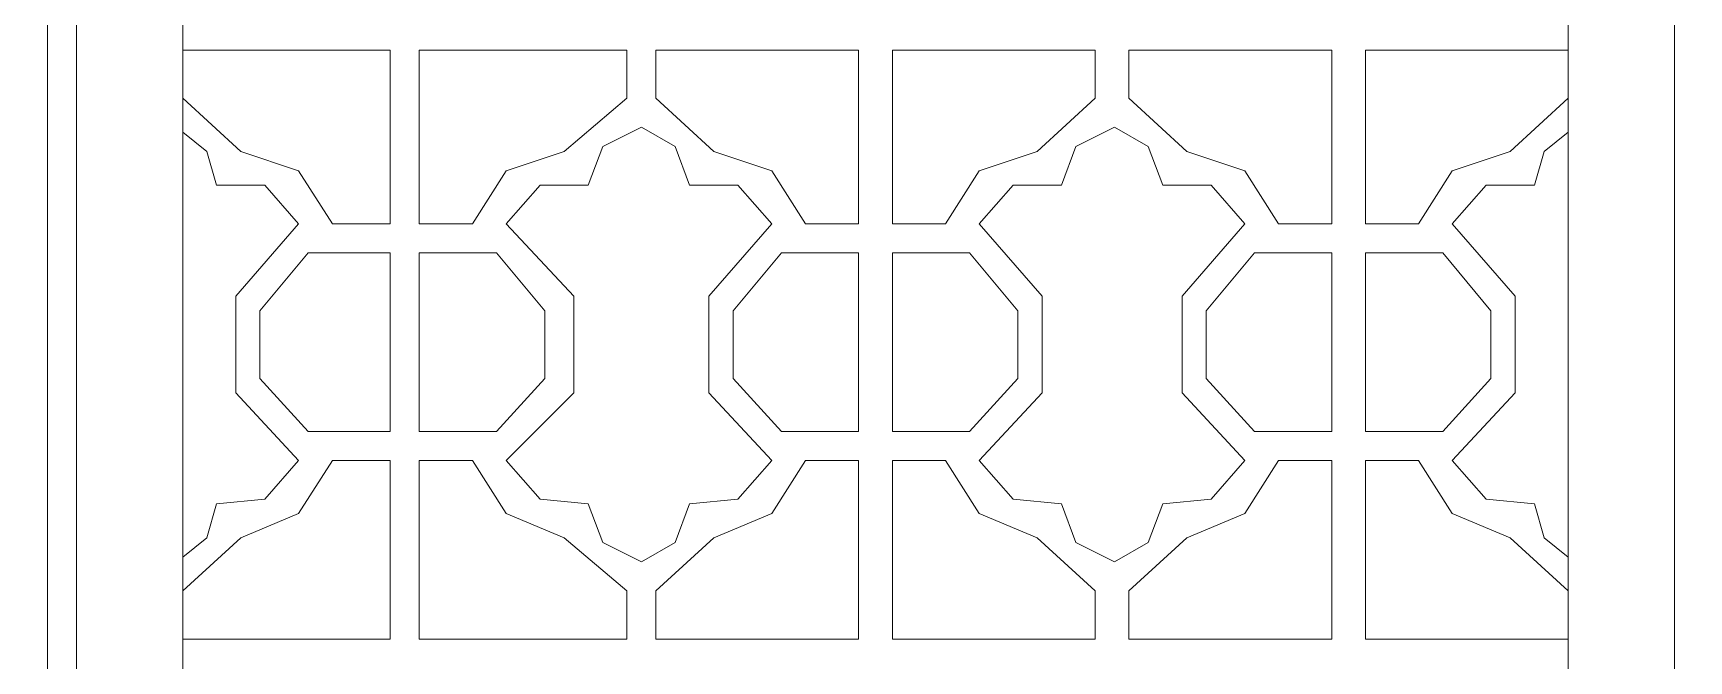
# Model space of a CAD drawing. Header units: centimetres. Extents: x -9.2 to 10.9, y -11.6 to 10.5.
# Drawn here: x -2.19 to 3.8, y -7.11 to -4.84 of the extents above; entities that cross this region are included whole.
import ezdxf

# ---------------------------------------------------------------- set-up
doc = ezdxf.new("R2010")
doc.units = ezdxf.units.CM
doc.header["$MEASUREMENT"] = 0
doc.layers.add('layer 1', color=7, linetype='Continuous')

msp = doc.modelspace()

# ---------------------------------------------------------------- linework, layer by layer
at = {"layer": 'layer 1', "color": 250, "lineweight": 0}
for points, knots in [([(-9.19759, 10.45281), (-9.19759, 10.45281), (10.90362, 10.45281), (10.90362, 10.45281), (10.90362, 10.45281), (10.90362, 10.45281), (10.90362, -11.56967), (10.90362, -11.56967), (10.90362, -11.56967), (10.90362, -11.56967), (-9.19759, -11.56967), (-9.19759, -11.56967), (-9.19759, -11.56967), (-9.19759, -11.56967), (-9.19759, 10.45281), (-9.19759, 10.45281)], [0, 0, 0, 0, 0.25, 0.25, 0.25, 0.25, 0.5, 0.5, 0.5, 0.5, 0.75, 0.75, 0.75, 0.75, 1, 1, 1, 1]), ([(-8.98821, 10.2432), (-8.98821, 10.2432), (10.69401, 10.2432), (10.69401, 10.2432), (10.69401, 10.2432), (10.69401, 10.2432), (10.69401, -11.36006), (10.69401, -11.36006), (10.69401, -11.36006), (10.69401, -11.36006), (-8.98821, -11.36006), (-8.98821, -11.36006), (-8.98821, -11.36006), (-8.98821, -11.36006), (-8.98821, 10.2432), (-8.98821, 10.2432)], [0, 0, 0, 0, 0.25, 0.25, 0.25, 0.25, 0.5, 0.5, 0.5, 0.5, 0.75, 0.75, 0.75, 0.75, 1, 1, 1, 1]), ([(-8.34187, 9.59709), (-8.34187, 9.59709), (10.0479, 9.59709), (10.0479, 9.59709), (10.0479, 9.59709), (10.0479, 9.59709), (10.0479, -10.71372), (10.0479, -10.71372), (10.0479, -10.71372), (10.0479, -10.71372), (-8.34187, -10.71372), (-8.34187, -10.71372), (-8.34187, -10.71372), (-8.34187, -10.71372), (-8.34187, 9.59709), (-8.34187, 9.59709)], [0, 0, 0, 0, 0.25, 0.25, 0.25, 0.25, 0.5, 0.5, 0.5, 0.5, 0.75, 0.75, 0.75, 0.75, 1, 1, 1, 1]), ([(-2.14223, -10.50434), (-2.14223, -10.50434), (-2.14223, 9.38748), (-2.14223, 9.38748), (-2.14223, 9.38748), (-2.14223, 9.38748), (-8.13249, 9.38748), (-8.13249, 9.38748), (-8.13249, 9.38748), (-8.13249, 9.38748), (-8.13249, -10.50434), (-8.13249, -10.50434), (-8.13249, -10.50434), (-8.13249, -10.50434), (-2.14223, -10.50434), (-2.14223, -10.50434)], [0, 0, 0, 0, 0.25, 0.25, 0.25, 0.25, 0.5, 0.5, 0.5, 0.5, 0.75, 0.75, 0.75, 0.75, 1, 1, 1, 1]), ([(-2.14223, -10.50434), (-2.14223, -10.50434), (-2.14223, 9.38748), (-2.14223, 9.38748), (-2.14223, 9.38748), (-2.14223, 9.38748), (3.84803, 9.38748), (3.84803, 9.38748), (3.84803, 9.38748), (3.84803, 9.38748), (3.84803, -10.50434), (3.84803, -10.50434), (3.84803, -10.50434), (3.84803, -10.50434), (-2.14223, -10.50434), (-2.14223, -10.50434)], [0, 0, 0, 0, 0.25, 0.25, 0.25, 0.25, 0.5, 0.5, 0.5, 0.5, 0.75, 0.75, 0.75, 0.75, 1, 1, 1, 1]), ([(3.74322, -10.39953), (3.74322, -10.39953), (-2.03742, -10.39953), (-2.03742, -10.39953), (-2.03742, -10.39953), (-2.03742, -10.39953), (-2.03742, 9.28268), (-2.03742, 9.28268), (-2.03742, 9.28268), (-2.03742, 9.28268), (3.74322, 9.28268), (3.74322, 9.28268), (3.74322, 9.28268), (3.74322, 9.28268), (3.74322, -10.39953), (3.74322, -10.39953)], [0, 0, 0, 0, 0.25, 0.25, 0.25, 0.25, 0.5, 0.5, 0.5, 0.5, 0.75, 0.75, 0.75, 0.75, 1, 1, 1, 1]), ([(-1.65321, -1.1435), (-1.65321, -1.1435), (-1.65321, 7.08222), (-1.65321, 7.08222), (-1.65321, 7.08222), (-1.65321, 7.08222), (3.35901, 7.08222), (3.35901, 7.08222), (3.35901, 7.08222), (3.35901, 7.08222), (3.35901, -1.1435), (3.35901, -1.1435), (3.35901, -1.1435), (3.35901, -1.1435), (3.35901, -10.03283), (3.35901, -10.03283), (3.35901, -10.03283), (3.35901, -10.03283), (-1.65321, -10.03283), (-1.65321, -10.03283), (-1.65321, -10.03283), (-1.65321, -10.03283), (-1.65321, -1.1435), (-1.65321, -1.1435)], [0, 0, 0, 0, 0.1666667, 0.1666667, 0.1666667, 0.1666667, 0.3333333, 0.3333333, 0.3333333, 0.3333333, 0.5, 0.5, 0.5, 0.5, 0.6666667, 0.6666667, 0.6666667, 0.6666667, 0.8333333, 0.8333333, 0.8333333, 0.8333333, 1, 1, 1, 1]), ([(-1.65321, -4.89829), (-1.65321, -4.89829), (-0.9023, -4.89829), (-0.9023, -4.89829), (-0.9023, -4.89829), (-0.9023, -4.89829), (-0.9023, -5.5269), (-0.9023, -5.5269), (-0.9023, -5.5269), (-0.9023, -5.5269), (-1.11169, -5.5269), (-1.11169, -5.5269), (-1.11169, -5.5269), (-1.11169, -5.5269), (-1.234, -5.33479), (-1.234, -5.33479), (-1.234, -5.33479), (-1.234, -5.33479), (-1.4436, -5.265), (-1.4436, -5.265), (-1.4436, -5.265), (-1.4436, -5.265), (-1.65321, -5.07289), (-1.65321, -5.07289)], [0, 0, 0, 0, 0.1666667, 0.1666667, 0.1666667, 0.1666667, 0.3333333, 0.3333333, 0.3333333, 0.3333333, 0.5, 0.5, 0.5, 0.5, 0.6666667, 0.6666667, 0.6666667, 0.6666667, 0.8333333, 0.8333333, 0.8333333, 0.8333333, 1, 1, 1, 1]), ([(3.35901, -4.89829), (3.35901, -4.89829), (2.6256, -4.89829), (2.6256, -4.89829), (2.6256, -4.89829), (2.6256, -4.89829), (2.6256, -5.5269), (2.6256, -5.5269), (2.6256, -5.5269), (2.6256, -5.5269), (2.81771, -5.5269), (2.81771, -5.5269)], [0, 0, 0, 0, 0.3333333, 0.3333333, 0.3333333, 0.3333333, 0.6666667, 0.6666667, 0.6666667, 0.6666667, 1, 1, 1, 1]), ([(-1.234, -5.5269), (-1.234, -5.5269), (-1.35631, -5.38731), (-1.35631, -5.38731), (-1.35631, -5.38731), (-1.35631, -5.38731), (-1.5309, -5.38731), (-1.5309, -5.38731), (-1.5309, -5.38731), (-1.5309, -5.38731), (-1.56591, -5.265), (-1.56591, -5.265), (-1.56591, -5.265), (-1.56591, -5.265), (-1.65321, -5.1952), (-1.65321, -5.1952)], [0, 0, 0, 0, 0.25, 0.25, 0.25, 0.25, 0.5, 0.5, 0.5, 0.5, 0.75, 0.75, 0.75, 0.75, 1, 1, 1, 1]), ([(0.00593, -5.1777), (0.00593, -5.1777), (-0.13388, -5.24749), (-0.13388, -5.24749), (-0.13388, -5.24749), (-0.13388, -5.24749), (-0.18617, -5.38731), (-0.18617, -5.38731)], [0, 0, 0, 0, 0.5, 0.5, 0.5, 0.5, 1, 1, 1, 1]), ([(0.18053, -5.38731), (0.18053, -5.38731), (0.12824, -5.24749), (0.12824, -5.24749), (0.12824, -5.24749), (0.12824, -5.24749), (0.00593, -5.1777), (0.00593, -5.1777)], [0, 0, 0, 0, 0.5, 0.5, 0.5, 0.5, 1, 1, 1, 1]), ([(1.71737, -5.1777), (1.71737, -5.1777), (1.57778, -5.24749), (1.57778, -5.24749), (1.57778, -5.24749), (1.57778, -5.24749), (1.52527, -5.38731), (1.52527, -5.38731)], [0, 0, 0, 0, 0.5, 0.5, 0.5, 0.5, 1, 1, 1, 1]), ([(1.89197, -5.38731), (1.89197, -5.38731), (1.83968, -5.24749), (1.83968, -5.24749), (1.83968, -5.24749), (1.83968, -5.24749), (1.71737, -5.1777), (1.71737, -5.1777)], [0, 0, 0, 0, 0.5, 0.5, 0.5, 0.5, 1, 1, 1, 1]), ([(3.35901, -5.1952), (3.35901, -5.1952), (3.27171, -5.265), (3.27171, -5.265), (3.27171, -5.265), (3.27171, -5.265), (3.2367, -5.38731), (3.2367, -5.38731)], [0, 0, 0, 0, 0.5, 0.5, 0.5, 0.5, 1, 1, 1, 1]), ([(-0.27347, -5.265), (-0.27347, -5.265), (-0.48308, -5.33479), (-0.48308, -5.33479), (-0.48308, -5.33479), (-0.48308, -5.33479), (-0.60539, -5.5269), (-0.60539, -5.5269)], [0, 0, 0, 0, 0.5, 0.5, 0.5, 0.5, 1, 1, 1, 1]), ([(0.59975, -5.5269), (0.59975, -5.5269), (0.47744, -5.33479), (0.47744, -5.33479), (0.47744, -5.33479), (0.47744, -5.33479), (0.26783, -5.265), (0.26783, -5.265)], [0, 0, 0, 0, 0.5, 0.5, 0.5, 0.5, 1, 1, 1, 1]), ([(1.43797, -5.265), (1.43797, -5.265), (1.22836, -5.33479), (1.22836, -5.33479), (1.22836, -5.33479), (1.22836, -5.33479), (1.10605, -5.5269), (1.10605, -5.5269)], [0, 0, 0, 0, 0.5, 0.5, 0.5, 0.5, 1, 1, 1, 1]), ([(2.31119, -5.5269), (2.31119, -5.5269), (2.18888, -5.33479), (2.18888, -5.33479), (2.18888, -5.33479), (2.18888, -5.33479), (1.97927, -5.265), (1.97927, -5.265)], [0, 0, 0, 0, 0.5, 0.5, 0.5, 0.5, 1, 1, 1, 1]), ([(3.1494, -5.265), (3.1494, -5.265), (2.9398, -5.33479), (2.9398, -5.33479), (2.9398, -5.33479), (2.9398, -5.33479), (2.81771, -5.5269), (2.81771, -5.5269)], [0, 0, 0, 0, 0.5, 0.5, 0.5, 0.5, 1, 1, 1, 1]), ([(-0.18617, -5.38731), (-0.18617, -5.38731), (-0.36077, -5.38731), (-0.36077, -5.38731), (-0.36077, -5.38731), (-0.36077, -5.38731), (-0.48308, -5.5269), (-0.48308, -5.5269)], [0, 0, 0, 0, 0.5, 0.5, 0.5, 0.5, 1, 1, 1, 1]), ([(0.47744, -5.5269), (0.47744, -5.5269), (0.35513, -5.38731), (0.35513, -5.38731), (0.35513, -5.38731), (0.35513, -5.38731), (0.18053, -5.38731), (0.18053, -5.38731)], [0, 0, 0, 0, 0.5, 0.5, 0.5, 0.5, 1, 1, 1, 1]), ([(1.52527, -5.38731), (1.52527, -5.38731), (1.35067, -5.38731), (1.35067, -5.38731), (1.35067, -5.38731), (1.35067, -5.38731), (1.22836, -5.5269), (1.22836, -5.5269)], [0, 0, 0, 0, 0.5, 0.5, 0.5, 0.5, 1, 1, 1, 1]), ([(2.18888, -5.5269), (2.18888, -5.5269), (2.0668, -5.38731), (2.0668, -5.38731), (2.0668, -5.38731), (2.0668, -5.38731), (1.89197, -5.38731), (1.89197, -5.38731)], [0, 0, 0, 0, 0.5, 0.5, 0.5, 0.5, 1, 1, 1, 1]), ([(3.2367, -5.38731), (3.2367, -5.38731), (3.0621, -5.38731), (3.0621, -5.38731), (3.0621, -5.38731), (3.0621, -5.38731), (2.9398, -5.5269), (2.9398, -5.5269)], [0, 0, 0, 0, 0.5, 0.5, 0.5, 0.5, 1, 1, 1, 1]), ([(-1.234, -5.5269), (-1.234, -5.5269), (-1.46111, -5.78902), (-1.46111, -5.78902), (-1.46111, -5.78902), (-1.46111, -5.78902), (-1.46111, -6.13822), (-1.46111, -6.13822), (-1.46111, -6.13822), (-1.46111, -6.13822), (-1.234, -6.38261), (-1.234, -6.38261)], [0, 0, 0, 0, 0.3333333, 0.3333333, 0.3333333, 0.3333333, 0.6666667, 0.6666667, 0.6666667, 0.6666667, 1, 1, 1, 1]), ([(-0.48308, -6.38261), (-0.48308, -6.38261), (-0.23869, -6.13822), (-0.23869, -6.13822), (-0.23869, -6.13822), (-0.23869, -6.13822), (-0.23869, -5.78902), (-0.23869, -5.78902), (-0.23869, -5.78902), (-0.23869, -5.78902), (-0.48308, -5.5269), (-0.48308, -5.5269)], [0, 0, 0, 0, 0.3333333, 0.3333333, 0.3333333, 0.3333333, 0.6666667, 0.6666667, 0.6666667, 0.6666667, 1, 1, 1, 1]), ([(0.47744, -5.5269), (0.47744, -5.5269), (0.25033, -5.78902), (0.25033, -5.78902), (0.25033, -5.78902), (0.25033, -5.78902), (0.25033, -6.13822), (0.25033, -6.13822), (0.25033, -6.13822), (0.25033, -6.13822), (0.47744, -6.38261), (0.47744, -6.38261)], [0, 0, 0, 0, 0.3333333, 0.3333333, 0.3333333, 0.3333333, 0.6666667, 0.6666667, 0.6666667, 0.6666667, 1, 1, 1, 1]), ([(1.22836, -6.38261), (1.22836, -6.38261), (1.45547, -6.13822), (1.45547, -6.13822), (1.45547, -6.13822), (1.45547, -6.13822), (1.45547, -5.78902), (1.45547, -5.78902), (1.45547, -5.78902), (1.45547, -5.78902), (1.22836, -5.5269), (1.22836, -5.5269)], [0, 0, 0, 0, 0.3333333, 0.3333333, 0.3333333, 0.3333333, 0.6666667, 0.6666667, 0.6666667, 0.6666667, 1, 1, 1, 1]), ([(2.18888, -5.5269), (2.18888, -5.5269), (1.96199, -5.78902), (1.96199, -5.78902), (1.96199, -5.78902), (1.96199, -5.78902), (1.96199, -6.13822), (1.96199, -6.13822), (1.96199, -6.13822), (1.96199, -6.13822), (2.18888, -6.38261), (2.18888, -6.38261)], [0, 0, 0, 0, 0.3333333, 0.3333333, 0.3333333, 0.3333333, 0.6666667, 0.6666667, 0.6666667, 0.6666667, 1, 1, 1, 1]), ([(2.9398, -6.38261), (2.9398, -6.38261), (3.16691, -6.13822), (3.16691, -6.13822), (3.16691, -6.13822), (3.16691, -6.13822), (3.16691, -5.78902), (3.16691, -5.78902), (3.16691, -5.78902), (3.16691, -5.78902), (2.9398, -5.5269), (2.9398, -5.5269)], [0, 0, 0, 0, 0.3333333, 0.3333333, 0.3333333, 0.3333333, 0.6666667, 0.6666667, 0.6666667, 0.6666667, 1, 1, 1, 1]), ([(-1.19921, -5.6317), (-1.19921, -5.6317), (-1.37381, -5.84131), (-1.37381, -5.84131), (-1.37381, -5.84131), (-1.37381, -5.84131), (-1.37381, -6.08571), (-1.37381, -6.08571), (-1.37381, -6.08571), (-1.37381, -6.08571), (-1.19921, -6.27781), (-1.19921, -6.27781)], [0, 0, 0, 0, 0.3333333, 0.3333333, 0.3333333, 0.3333333, 0.6666667, 0.6666667, 0.6666667, 0.6666667, 1, 1, 1, 1]), ([(-0.51809, -6.27781), (-0.51809, -6.27781), (-0.34327, -6.08571), (-0.34327, -6.08571), (-0.34327, -6.08571), (-0.34327, -6.08571), (-0.34327, -5.84131), (-0.34327, -5.84131), (-0.34327, -5.84131), (-0.34327, -5.84131), (-0.51809, -5.6317), (-0.51809, -5.6317)], [0, 0, 0, 0, 0.3333333, 0.3333333, 0.3333333, 0.3333333, 0.6666667, 0.6666667, 0.6666667, 0.6666667, 1, 1, 1, 1]), ([(0.51245, -5.6317), (0.51245, -5.6317), (0.33763, -5.84131), (0.33763, -5.84131), (0.33763, -5.84131), (0.33763, -5.84131), (0.33763, -6.08571), (0.33763, -6.08571), (0.33763, -6.08571), (0.33763, -6.08571), (0.51245, -6.27781), (0.51245, -6.27781)], [0, 0, 0, 0, 0.3333333, 0.3333333, 0.3333333, 0.3333333, 0.6666667, 0.6666667, 0.6666667, 0.6666667, 1, 1, 1, 1]), ([(1.19357, -6.27781), (1.19357, -6.27781), (1.36817, -6.08571), (1.36817, -6.08571), (1.36817, -6.08571), (1.36817, -6.08571), (1.36817, -5.84131), (1.36817, -5.84131), (1.36817, -5.84131), (1.36817, -5.84131), (1.19357, -5.6317), (1.19357, -5.6317)], [0, 0, 0, 0, 0.3333333, 0.3333333, 0.3333333, 0.3333333, 0.6666667, 0.6666667, 0.6666667, 0.6666667, 1, 1, 1, 1]), ([(2.22389, -5.6317), (2.22389, -5.6317), (2.04929, -5.84131), (2.04929, -5.84131), (2.04929, -5.84131), (2.04929, -5.84131), (2.04929, -6.08571), (2.04929, -6.08571), (2.04929, -6.08571), (2.04929, -6.08571), (2.22389, -6.27781), (2.22389, -6.27781)], [0, 0, 0, 0, 0.3333333, 0.3333333, 0.3333333, 0.3333333, 0.6666667, 0.6666667, 0.6666667, 0.6666667, 1, 1, 1, 1]), ([(2.90501, -6.27781), (2.90501, -6.27781), (3.07961, -6.08571), (3.07961, -6.08571), (3.07961, -6.08571), (3.07961, -6.08571), (3.07961, -5.84131), (3.07961, -5.84131), (3.07961, -5.84131), (3.07961, -5.84131), (2.90501, -5.6317), (2.90501, -5.6317)], [0, 0, 0, 0, 0.3333333, 0.3333333, 0.3333333, 0.3333333, 0.6666667, 0.6666667, 0.6666667, 0.6666667, 1, 1, 1, 1]), ([(-1.65321, -6.73204), (-1.65321, -6.73204), (-1.56591, -6.66224), (-1.56591, -6.66224), (-1.56591, -6.66224), (-1.56591, -6.66224), (-1.5309, -6.53993), (-1.5309, -6.53993), (-1.5309, -6.53993), (-1.5309, -6.53993), (-1.35631, -6.52243), (-1.35631, -6.52243), (-1.35631, -6.52243), (-1.35631, -6.52243), (-1.234, -6.38261), (-1.234, -6.38261)], [0, 0, 0, 0, 0.25, 0.25, 0.25, 0.25, 0.5, 0.5, 0.5, 0.5, 0.75, 0.75, 0.75, 0.75, 1, 1, 1, 1]), ([(-1.65321, -6.85435), (-1.65321, -6.85435), (-1.4436, -6.66224), (-1.4436, -6.66224), (-1.4436, -6.66224), (-1.4436, -6.66224), (-1.234, -6.57472), (-1.234, -6.57472), (-1.234, -6.57472), (-1.234, -6.57472), (-1.11169, -6.38261), (-1.11169, -6.38261), (-1.11169, -6.38261), (-1.11169, -6.38261), (-0.9023, -6.38261), (-0.9023, -6.38261), (-0.9023, -6.38261), (-0.9023, -6.38261), (-0.9023, -7.02895), (-0.9023, -7.02895), (-0.9023, -7.02895), (-0.9023, -7.02895), (-1.65321, -7.02895), (-1.65321, -7.02895)], [0, 0, 0, 0, 0.1666667, 0.1666667, 0.1666667, 0.1666667, 0.3333333, 0.3333333, 0.3333333, 0.3333333, 0.5, 0.5, 0.5, 0.5, 0.6666667, 0.6666667, 0.6666667, 0.6666667, 0.8333333, 0.8333333, 0.8333333, 0.8333333, 1, 1, 1, 1]), ([(-0.60539, -6.38261), (-0.60539, -6.38261), (-0.48308, -6.57472), (-0.48308, -6.57472), (-0.48308, -6.57472), (-0.48308, -6.57472), (-0.27347, -6.66224), (-0.27347, -6.66224)], [0, 0, 0, 0, 0.5, 0.5, 0.5, 0.5, 1, 1, 1, 1]), ([(-0.48308, -6.38261), (-0.48308, -6.38261), (-0.36077, -6.52243), (-0.36077, -6.52243), (-0.36077, -6.52243), (-0.36077, -6.52243), (-0.18617, -6.53993), (-0.18617, -6.53993)], [0, 0, 0, 0, 0.5, 0.5, 0.5, 0.5, 1, 1, 1, 1]), ([(0.18053, -6.53993), (0.18053, -6.53993), (0.35513, -6.52243), (0.35513, -6.52243), (0.35513, -6.52243), (0.35513, -6.52243), (0.47744, -6.38261), (0.47744, -6.38261)], [0, 0, 0, 0, 0.5, 0.5, 0.5, 0.5, 1, 1, 1, 1]), ([(0.26783, -6.66224), (0.26783, -6.66224), (0.47744, -6.57472), (0.47744, -6.57472), (0.47744, -6.57472), (0.47744, -6.57472), (0.59975, -6.38261), (0.59975, -6.38261)], [0, 0, 0, 0, 0.5, 0.5, 0.5, 0.5, 1, 1, 1, 1]), ([(1.10605, -6.38261), (1.10605, -6.38261), (1.22836, -6.57472), (1.22836, -6.57472), (1.22836, -6.57472), (1.22836, -6.57472), (1.43797, -6.66224), (1.43797, -6.66224)], [0, 0, 0, 0, 0.5, 0.5, 0.5, 0.5, 1, 1, 1, 1]), ([(1.22836, -6.38261), (1.22836, -6.38261), (1.35067, -6.52243), (1.35067, -6.52243), (1.35067, -6.52243), (1.35067, -6.52243), (1.52527, -6.53993), (1.52527, -6.53993)], [0, 0, 0, 0, 0.5, 0.5, 0.5, 0.5, 1, 1, 1, 1]), ([(1.89197, -6.53993), (1.89197, -6.53993), (2.0668, -6.52243), (2.0668, -6.52243), (2.0668, -6.52243), (2.0668, -6.52243), (2.18888, -6.38261), (2.18888, -6.38261)], [0, 0, 0, 0, 0.5, 0.5, 0.5, 0.5, 1, 1, 1, 1]), ([(1.97927, -6.66224), (1.97927, -6.66224), (2.18888, -6.57472), (2.18888, -6.57472), (2.18888, -6.57472), (2.18888, -6.57472), (2.31119, -6.38261), (2.31119, -6.38261)], [0, 0, 0, 0, 0.5, 0.5, 0.5, 0.5, 1, 1, 1, 1]), ([(2.81771, -6.38261), (2.81771, -6.38261), (2.6256, -6.38261), (2.6256, -6.38261), (2.6256, -6.38261), (2.6256, -6.38261), (2.6256, -7.02895), (2.6256, -7.02895), (2.6256, -7.02895), (2.6256, -7.02895), (3.35901, -7.02895), (3.35901, -7.02895)], [0, 0, 0, 0, 0.3333333, 0.3333333, 0.3333333, 0.3333333, 0.6666667, 0.6666667, 0.6666667, 0.6666667, 1, 1, 1, 1]), ([(2.81771, -6.38261), (2.81771, -6.38261), (2.9398, -6.57472), (2.9398, -6.57472), (2.9398, -6.57472), (2.9398, -6.57472), (3.1494, -6.66224), (3.1494, -6.66224)], [0, 0, 0, 0, 0.5, 0.5, 0.5, 0.5, 1, 1, 1, 1]), ([(2.9398, -6.38261), (2.9398, -6.38261), (3.0621, -6.52243), (3.0621, -6.52243), (3.0621, -6.52243), (3.0621, -6.52243), (3.2367, -6.53993), (3.2367, -6.53993)], [0, 0, 0, 0, 0.5, 0.5, 0.5, 0.5, 1, 1, 1, 1]), ([(-0.18617, -6.53993), (-0.18617, -6.53993), (-0.13388, -6.67952), (-0.13388, -6.67952), (-0.13388, -6.67952), (-0.13388, -6.67952), (0.00593, -6.74954), (0.00593, -6.74954)], [0, 0, 0, 0, 0.5, 0.5, 0.5, 0.5, 1, 1, 1, 1]), ([(0.00593, -6.74954), (0.00593, -6.74954), (0.12824, -6.67952), (0.12824, -6.67952), (0.12824, -6.67952), (0.12824, -6.67952), (0.18053, -6.53993), (0.18053, -6.53993)], [0, 0, 0, 0, 0.5, 0.5, 0.5, 0.5, 1, 1, 1, 1]), ([(1.52527, -6.53993), (1.52527, -6.53993), (1.57778, -6.67952), (1.57778, -6.67952), (1.57778, -6.67952), (1.57778, -6.67952), (1.71737, -6.74954), (1.71737, -6.74954)], [0, 0, 0, 0, 0.5, 0.5, 0.5, 0.5, 1, 1, 1, 1]), ([(1.71737, -6.74954), (1.71737, -6.74954), (1.83968, -6.67952), (1.83968, -6.67952), (1.83968, -6.67952), (1.83968, -6.67952), (1.89197, -6.53993), (1.89197, -6.53993)], [0, 0, 0, 0, 0.5, 0.5, 0.5, 0.5, 1, 1, 1, 1]), ([(3.2367, -6.53993), (3.2367, -6.53993), (3.27171, -6.66224), (3.27171, -6.66224), (3.27171, -6.66224), (3.27171, -6.66224), (3.35901, -6.73204), (3.35901, -6.73204)], [0, 0, 0, 0, 0.5, 0.5, 0.5, 0.5, 1, 1, 1, 1])]:
    msp.add_open_spline(points, degree=3, knots=knots, dxfattribs=at)
for points in [[(-0.7975, -4.89829), (-0.7975, -4.89829), (-0.7975, -5.5269), (-0.7975, -5.5269)], [(-0.04658, -4.89829), (-0.04658, -4.89829), (-0.7975, -4.89829), (-0.7975, -4.89829)], [(-0.04658, -5.07289), (-0.04658, -5.07289), (-0.04658, -4.89829), (-0.04658, -4.89829)], [(0.05822, -4.89829), (0.05822, -4.89829), (0.05822, -5.07289), (0.05822, -5.07289)], [(0.79186, -4.89829), (0.79186, -4.89829), (0.05822, -4.89829), (0.05822, -4.89829)], [(0.79186, -5.5269), (0.79186, -5.5269), (0.79186, -4.89829), (0.79186, -4.89829)], [(0.91394, -4.89829), (0.91394, -4.89829), (0.91394, -5.5269), (0.91394, -5.5269)], [(1.64758, -4.89829), (1.64758, -4.89829), (0.91394, -4.89829), (0.91394, -4.89829)], [(1.64758, -5.07289), (1.64758, -5.07289), (1.64758, -4.89829), (1.64758, -4.89829)], [(1.76989, -4.89829), (1.76989, -4.89829), (1.76989, -5.07289), (1.76989, -5.07289)], [(2.5033, -4.89829), (2.5033, -4.89829), (1.76989, -4.89829), (1.76989, -4.89829)], [(2.5033, -5.5269), (2.5033, -5.5269), (2.5033, -4.89829), (2.5033, -4.89829)], [(-0.04658, -5.07289), (-0.04658, -5.07289), (-0.27347, -5.265), (-0.27347, -5.265)], [(0.26783, -5.265), (0.26783, -5.265), (0.05822, -5.07289), (0.05822, -5.07289)], [(1.64758, -5.07289), (1.64758, -5.07289), (1.43797, -5.265), (1.43797, -5.265)], [(1.97927, -5.265), (1.97927, -5.265), (1.76989, -5.07289), (1.76989, -5.07289)], [(3.35901, -5.07289), (3.35901, -5.07289), (3.1494, -5.265), (3.1494, -5.265)], [(-0.7975, -5.5269), (-0.7975, -5.5269), (-0.60539, -5.5269), (-0.60539, -5.5269)], [(0.59975, -5.5269), (0.59975, -5.5269), (0.79186, -5.5269), (0.79186, -5.5269)], [(0.91394, -5.5269), (0.91394, -5.5269), (1.10605, -5.5269), (1.10605, -5.5269)], [(2.31119, -5.5269), (2.31119, -5.5269), (2.5033, -5.5269), (2.5033, -5.5269)], [(-1.19921, -5.6317), (-1.19921, -5.6317), (-0.9023, -5.6317), (-0.9023, -5.6317)], [(-0.9023, -5.6317), (-0.9023, -5.6317), (-0.9023, -6.27781), (-0.9023, -6.27781)], [(-0.7975, -6.27781), (-0.7975, -6.27781), (-0.7975, -5.6317), (-0.7975, -5.6317)], [(-0.7975, -5.6317), (-0.7975, -5.6317), (-0.51809, -5.6317), (-0.51809, -5.6317)], [(0.79186, -5.6317), (0.79186, -5.6317), (0.51245, -5.6317), (0.51245, -5.6317)], [(0.79186, -6.27781), (0.79186, -6.27781), (0.79186, -5.6317), (0.79186, -5.6317)], [(0.91394, -6.27781), (0.91394, -6.27781), (0.91394, -5.6317), (0.91394, -5.6317)], [(0.91394, -5.6317), (0.91394, -5.6317), (1.19357, -5.6317), (1.19357, -5.6317)], [(2.5033, -5.6317), (2.5033, -5.6317), (2.22389, -5.6317), (2.22389, -5.6317)], [(2.5033, -6.27781), (2.5033, -6.27781), (2.5033, -5.6317), (2.5033, -5.6317)], [(2.90501, -5.6317), (2.90501, -5.6317), (2.6256, -5.6317), (2.6256, -5.6317)], [(2.6256, -5.6317), (2.6256, -5.6317), (2.6256, -6.27781), (2.6256, -6.27781)], [(-0.9023, -6.27781), (-0.9023, -6.27781), (-1.19921, -6.27781), (-1.19921, -6.27781)], [(-0.51809, -6.27781), (-0.51809, -6.27781), (-0.7975, -6.27781), (-0.7975, -6.27781)], [(0.51245, -6.27781), (0.51245, -6.27781), (0.79186, -6.27781), (0.79186, -6.27781)], [(1.19357, -6.27781), (1.19357, -6.27781), (0.91394, -6.27781), (0.91394, -6.27781)], [(2.22389, -6.27781), (2.22389, -6.27781), (2.5033, -6.27781), (2.5033, -6.27781)], [(2.6256, -6.27781), (2.6256, -6.27781), (2.90501, -6.27781), (2.90501, -6.27781)], [(-0.60539, -6.38261), (-0.60539, -6.38261), (-0.7975, -6.38261), (-0.7975, -6.38261)], [(-0.7975, -6.38261), (-0.7975, -6.38261), (-0.7975, -7.02895), (-0.7975, -7.02895)], [(0.59975, -6.38261), (0.59975, -6.38261), (0.79186, -6.38261), (0.79186, -6.38261)], [(0.79186, -6.38261), (0.79186, -6.38261), (0.79186, -7.02895), (0.79186, -7.02895)], [(1.10605, -6.38261), (1.10605, -6.38261), (0.91394, -6.38261), (0.91394, -6.38261)], [(0.91394, -6.38261), (0.91394, -6.38261), (0.91394, -7.02895), (0.91394, -7.02895)], [(2.31119, -6.38261), (2.31119, -6.38261), (2.5033, -6.38261), (2.5033, -6.38261)], [(2.5033, -6.38261), (2.5033, -6.38261), (2.5033, -7.02895), (2.5033, -7.02895)], [(-0.27347, -6.66224), (-0.27347, -6.66224), (-0.04658, -6.85435), (-0.04658, -6.85435)], [(0.05822, -6.85435), (0.05822, -6.85435), (0.26783, -6.66224), (0.26783, -6.66224)], [(1.43797, -6.66224), (1.43797, -6.66224), (1.64758, -6.85435), (1.64758, -6.85435)], [(1.76989, -6.85435), (1.76989, -6.85435), (1.97927, -6.66224), (1.97927, -6.66224)], [(3.1494, -6.66224), (3.1494, -6.66224), (3.35901, -6.85435), (3.35901, -6.85435)], [(-0.04658, -7.02895), (-0.04658, -7.02895), (-0.04658, -6.85435), (-0.04658, -6.85435)], [(0.05822, -7.02895), (0.05822, -7.02895), (0.05822, -6.85435), (0.05822, -6.85435)], [(1.64758, -7.02895), (1.64758, -7.02895), (1.64758, -6.85435), (1.64758, -6.85435)], [(1.76989, -7.02895), (1.76989, -7.02895), (1.76989, -6.85435), (1.76989, -6.85435)], [(-0.7975, -7.02895), (-0.7975, -7.02895), (-0.04658, -7.02895), (-0.04658, -7.02895)], [(0.79186, -7.02895), (0.79186, -7.02895), (0.05822, -7.02895), (0.05822, -7.02895)], [(0.91394, -7.02895), (0.91394, -7.02895), (1.64758, -7.02895), (1.64758, -7.02895)], [(2.5033, -7.02895), (2.5033, -7.02895), (1.76989, -7.02895), (1.76989, -7.02895)]]:
    msp.add_open_spline(points, degree=3, dxfattribs=at)

doc.saveas('drawing.dxf')
